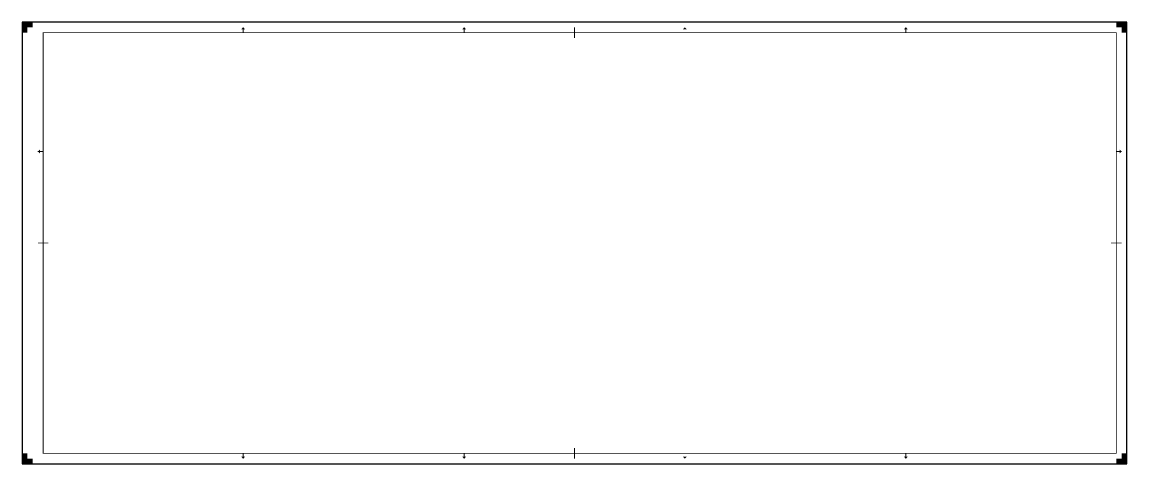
# Model space of a CAD drawing. Extents: x 0 to 1050, y 0 to 420.
import ezdxf

# ---------------------------------------------------------------- set-up
doc = ezdxf.new("R2010")
doc.units = 0
doc.header["$LTSCALE"] = 0.2
for name, color, linetype, lineweight in [('X-XX-AL-TEKENBLAD_KADER-G', 7, 'Continuous', 25), ('X-XX-AL-TEKENBLAD_KADER_AFSNIJMARKERING-G', 7, 'Continuous', 25), ('X-XX-AL-TEKENBLAD_KADER_CENTERMARKERING-G', 7, 'Continuous', 25), ('X-XX-AL-TEKENBLAD_KADER_VOUWMERK-G', 7, 'Continuous', 18)]:
    doc.layers.add(name, color=color, linetype=linetype, lineweight=lineweight)

msp = doc.modelspace()

# ---------------------------------------------------------------- hatches: boundary and pattern name
at = {"layer": 'X-XX-AL-TEKENBLAD_KADER_AFSNIJMARKERING-G'}
for points in [[(10, 420), (0, 420), (0, 410), (5, 410), (5, 415), (10, 415)], [(1050, 410), (1050, 420), (1040, 420), (1040, 415), (1045, 415), (1045, 410)], [(0, 10), (0, 0), (10, 0), (10, 5), (5, 5), (5, 10)], [(1040, 0), (1050, 0), (1050, 10), (1045, 10), (1045, 5), (1040, 5)]]:
    msp.add_hatch(color=256, dxfattribs=at).paths.add_polyline_path(points)
at = {"layer": 'X-XX-AL-TEKENBLAD_KADER_VOUWMERK-G'}
for points in [[(212, 413), (210, 415), (208, 413)], [(422, 413), (420, 415), (418, 413)], [(632, 413), (630, 415), (628, 413)], [(842, 413), (840, 415), (838, 413)], [(17, 299), (15, 297), (17, 295)], [(1043, 295), (1045, 297), (1043, 299)], [(208, 7), (210, 5), (212, 7)], [(418, 7), (420, 5), (422, 7)], [(628, 7), (630, 5), (632, 7)], [(838, 7), (840, 5), (842, 7)]]:
    msp.add_hatch(color=256, dxfattribs=at).paths.add_polyline_path(points)

# ---------------------------------------------------------------- linework, layer by layer
at = {"flags": 128}
msp.add_lwpolyline([(0, 0), (1050, 0), (1050, 420), (0, 420)], close=True, dxfattribs=at)
at = {"layer": 'X-XX-AL-TEKENBLAD_KADER-G'}
for p, q in [((1050, 420), (0, 420)), ((0, 420), (0, 0)), ((1050, 0), (1050, 420)), ((0, 0), (1050, 0))]:
    msp.add_line(p, q, dxfattribs=at)
at = {"layer": 'X-XX-AL-TEKENBLAD_KADER-G', "const_width": 0.7, "flags": 128}
msp.add_lwpolyline([(20, 10), (1040, 10), (1040, 410), (20, 410)], close=True, dxfattribs=at)
at = {"layer": 'X-XX-AL-TEKENBLAD_KADER_CENTERMARKERING-G', "const_width": 0.7, "flags": 128}
for points in [[(525, 415), (525, 405)], [(15, 210), (25, 210)], [(1045, 210), (1035, 210)], [(525, 5), (525, 15)]]:
    msp.add_lwpolyline(points, dxfattribs=at)
at = {"layer": 'X-XX-AL-TEKENBLAD_KADER_VOUWMERK-G', "flags": 128}
for points in [[(210, 410), (210, 415)], [(420, 410), (420, 415)], [(840, 410), (840, 415)], [(20, 297), (15, 297)], [(1040, 297), (1045, 297)], [(210, 10), (210, 5)], [(420, 10), (420, 5)], [(840, 10), (840, 5)]]:
    msp.add_lwpolyline(points, dxfattribs=at)

doc.saveas('drawing.dxf')
